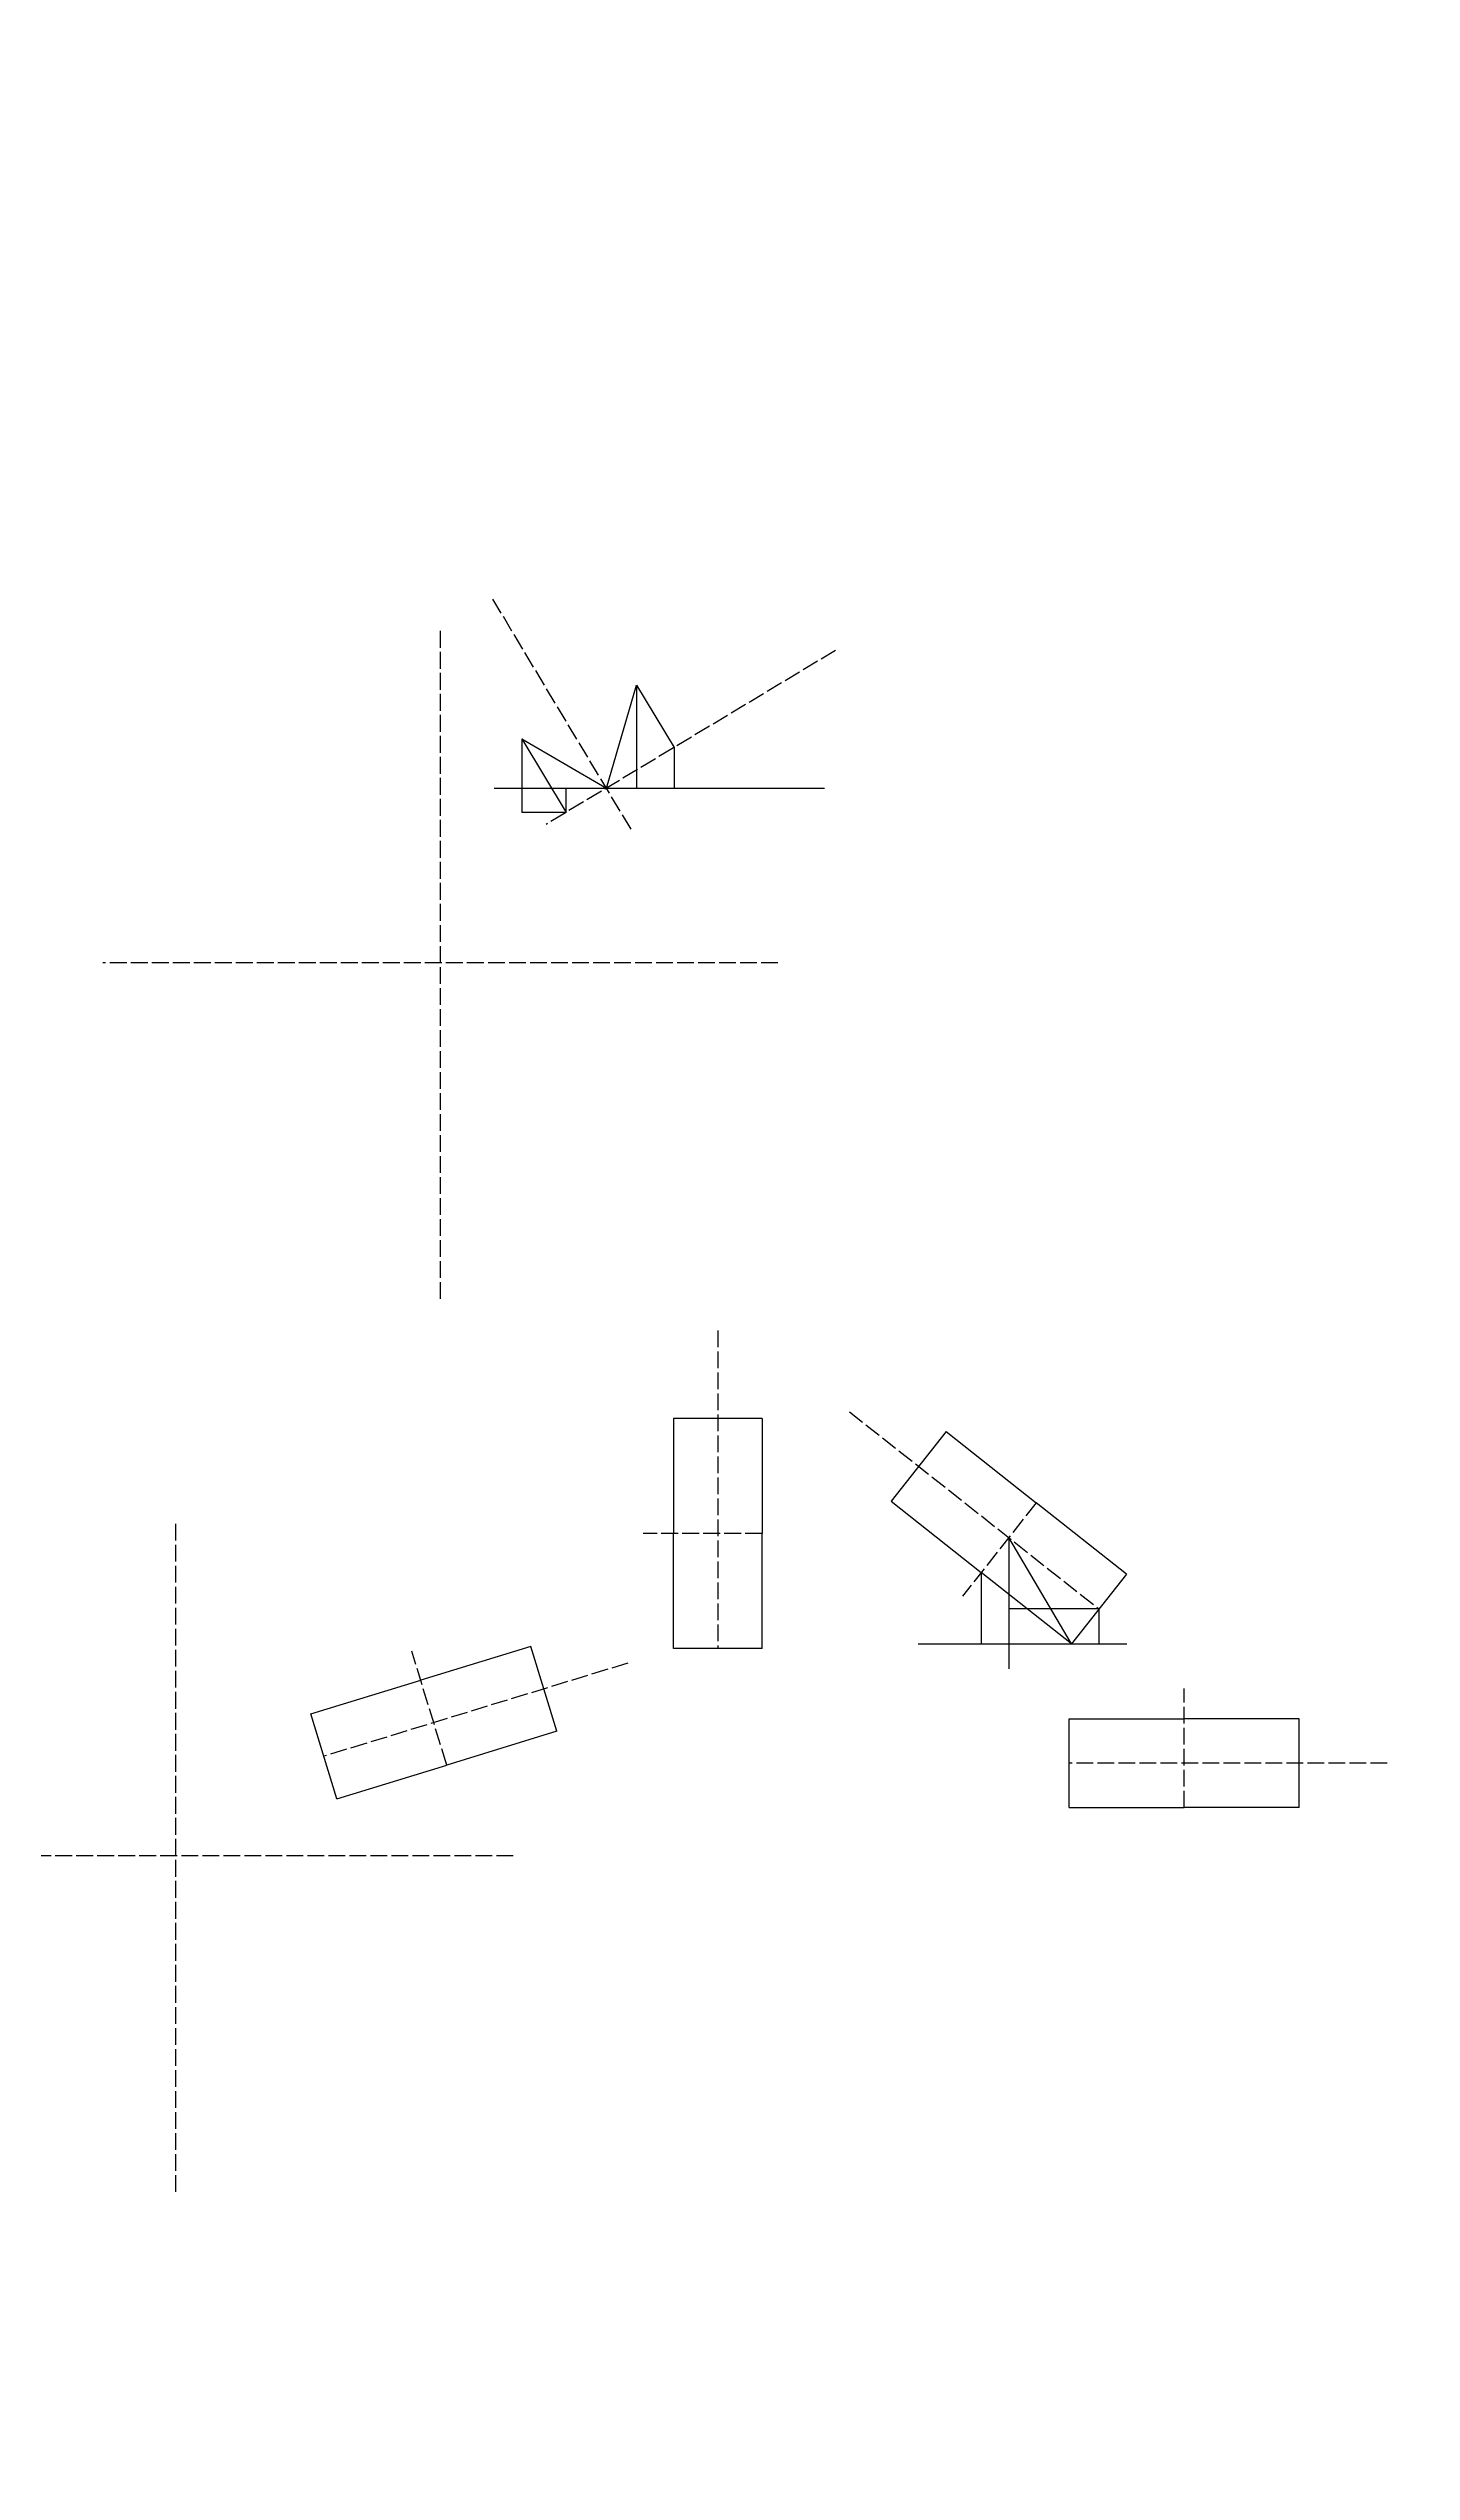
# Model space of a CAD drawing. Header units: millimetres. Extents: x 3921 to 9559, y -3868 to 8803.
# Drawn here: x 7811 to 8785, y 1322 to 3052 of the extents above; entities that cross this region are included whole.
import ezdxf

# ---------------------------------------------------------------- set-up
doc = ezdxf.new("R2010")
doc.units = ezdxf.units.MM
doc.linetypes.add('ACAD_ISO02W100', pattern=[15, 12, -3])
doc.layers.add('极径圆', color=7, linetype='ACAD_ISO02W100')
doc.styles.get("Standard").update_dxf_attribs({"font": ''})
doc.styles.get('Standard').set_extended_font_data('SimSun')
doc.dimstyles.new('ISO-25', dxfattribs={"dimtxt": 2.5, "dimasz": 2.5, "dimexe": 1.25, "dimexo": 0.625, "dimtad": 1, "dimtxsty": 'Standard', "dimcen": 2.5, "dimadec": 0, "dimazin": 0, "dimtfac": 1, "dimtmove": 0, "dimatfit": 3, "dimfxl": 1, "dimarcsym": 0})

# ---------------------------------------------------------------- blocks, each defined once
blk = doc.blocks.new('*D30')
at = {"color": 0, "lineweight": -2, "transparency": 16777216}
blk.add_arc((8881.6, 4161.3), 24.1, 134.2671, 137.6854, dxfattribs=at)
at = {"color": 0, "transparency": 16777216}
for points in [[(8864.1, 4177.3), (8863.5, 4177.8), (8862.2, 4175.6)], [(8864.5, 4178.9), (8865.1, 4178.2), (8866.7, 4180.2)]]:
    blk.add_solid(points, dxfattribs=at)
at = {"layer": 'Defpoints', "color": 0, "transparency": 16777216}
for p in [(8662.2, 4322.9), (8834.6, 4220.7), (8865, 4178.8), (8881.6, 4161.3), (8881.6, 4161.3)]:
    blk.add_point(p, dxfattribs=at)

msp = doc.modelspace()

# ---------------------------------------------------------------- linework, layer by layer
at = {"color": 2}
for p, q in [((8209.892, 2524.366), (8231.482, 2597.969)), ((8231.482, 2597.969), (8258.252, 2553.436)), ((8231.482, 2597.969), (8231.482, 2524.366)), ((8149.537, 2559.495), (8209.892, 2524.366)), ((8149.537, 2559.495), (8181.069, 2507.04)), ((8149.537, 2559.495), (8149.537, 2507.04)), ((8258.252, 2553.436), (8258.252, 2524.366)), ((8129.808, 2524.366), (8365.719, 2524.366)), ((8181.069, 2507.04), (8181.069, 2524.366)), ((8181.069, 2507.04), (8149.537, 2507.04)), ((8321.026, 2074.418), (8257.671, 2074.418)), ((8257.671, 2074.418), (8257.671, 1992.307)), ((8321.026, 2074.418), (8321.026, 1992.307)), ((8452.372, 2065.028), (8413.096, 2015.317)), ((8452.372, 2065.028), (8516.801, 2014.124)), ((8413.096, 2015.317), (8477.525, 1964.413)), ((8581.23, 1963.22), (8516.801, 2014.124)), ((8257.671, 1910.195), (8257.671, 1992.307)), ((8321.026, 1910.195), (8321.026, 1992.307)), ((8541.954, 1913.509), (8477.525, 1964.413)), ((8581.23, 1963.22), (8541.954, 1913.509)), ((8155.802, 1911.529), (8077.296, 1887.465)), ((8174.369, 1850.956), (8155.802, 1911.529)), ((8321.026, 1910.195), (8257.671, 1910.195)), ((7998.789, 1863.4), (8077.296, 1887.465)), ((8017.357, 1802.827), (7998.789, 1863.4)), ((8540.407, 1796.508), (8540.407, 1859.863)), ((8540.407, 1859.863), (8622.519, 1859.863)), ((8704.631, 1859.863), (8622.519, 1859.863)), ((8704.631, 1796.508), (8704.631, 1859.863)), ((8174.369, 1850.956), (8095.863, 1826.892)), ((8017.357, 1802.827), (8095.863, 1826.892)), ((8540.407, 1796.508), (8622.519, 1796.508)), ((8704.631, 1796.508), (8622.519, 1796.508))]:
    msp.add_line(p, q, dxfattribs=at)
at = {"color": 3}
for p, q in [((8541.954, 1913.509), (8497.163, 1989.269)), ((8497.163, 1989.269), (8497.163, 1895.454)), ((8477.525, 1964.413), (8477.525, 1913.509)), ((8561.592, 1938.364), (8497.163, 1938.364)), ((8561.592, 1938.364), (8561.592, 1913.509)), ((8432.375, 1913.509), (8581.537, 1913.509))]:
    msp.add_line(p, q, dxfattribs=at)
at = {"layer": '极径圆'}
for p, q in [((8227.48, 2495.109), (8128.732, 2659.38)), ((8091.342, 2159.645), (8091.342, 2639.645)), ((8373.414, 2622.663), (8166.862, 2498.5)), ((8332.34, 2399.645), (7850.344, 2399.645)), ((7902.372, 1522.13), (7902.372, 2002.13)), ((8143.37, 1762.13), (7661.374, 1762.13))]:
    msp.add_line(p, q, dxfattribs=at)
at = {"layer": '极径圆', "color": 4}
for p, q in [((8289.349, 2137.245), (8289.349, 1910.195)), ((8383.437, 2079.121), (8561.592, 1938.364)), ((8516.801, 2014.124), (8464.157, 1947.493)), ((8321.026, 1992.307), (8236.108, 1992.307)), ((8095.863, 1826.892), (8070.976, 1908.081)), ((8225.153, 1899.656), (8008.073, 1833.113)), ((8622.519, 1796.508), (8622.519, 1881.426)), ((8767.457, 1828.185), (8540.407, 1828.185))]:
    msp.add_line(p, q, dxfattribs=at)

# ---------------------------------------------------------------- dimensions: what is measured, and where the dimension line sits
dim = msp.add_angular_dim_2l(base=(8865.033, 4178.808), line1=((8834.614, 4220.748), (8881.614, 4161.29)), line2=((8881.614, 4161.29), (8662.163, 4322.927)), text=' ', dimstyle='ISO-25')
dim.commit()
dim.dimension.update_dxf_attribs({"geometry": '*D30', "text_midpoint": (9164.199, -3470.306)})

doc.saveas('drawing.dxf')
